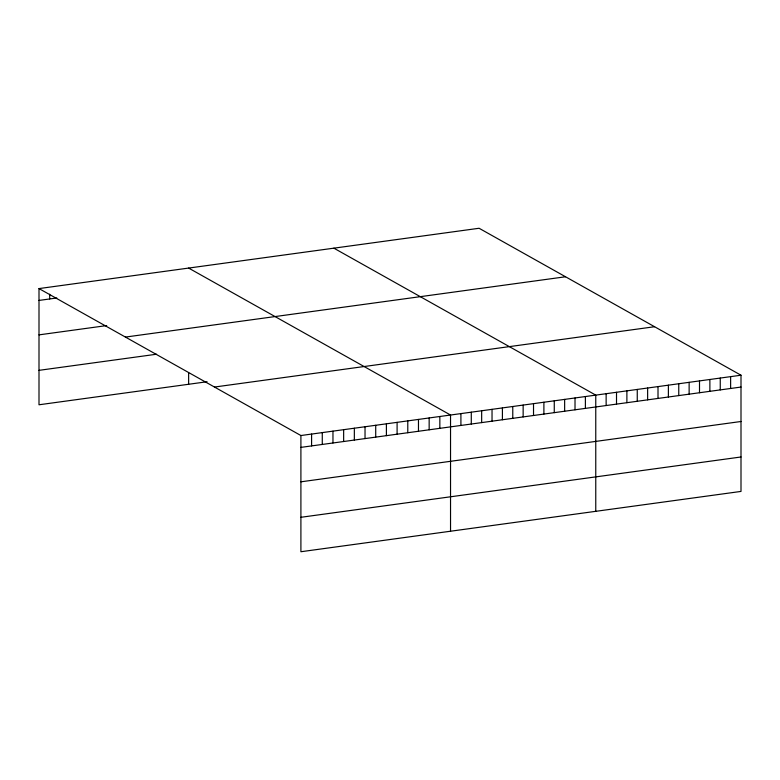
<?xml version="1.0" encoding="UTF-8"?>
<svg xmlns="http://www.w3.org/2000/svg" width="780" height="780" viewBox="0 0 780 780"><rect width="100%" height="100%" fill="white"/><g stroke="black" fill="none" stroke-linecap="round" stroke-linejoin="round"><path stroke-width="1.17" d="M39 288.581L300.904 435.532L300.904 551.733L741 491.419L741 375.219L479.095 228.267L39 288.581L39 404.781L207.08 381.742M39 300.427L56.813 297.979M39 334.864L106.694 325.582M125.424 337.077L565.529 276.764M39 370.344L156.566 354.227M214.471 387.046L654.576 326.723M300.904 435.532L741 375.219M300.904 447.379L741 387.055M300.904 481.816L741 421.493M300.904 517.296L741 456.982M333.869 248.167L595.764 395.119L595.764 511.319M188.633 268.076L450.538 415.028L450.538 531.229M730.626 376.642L730.626 388.479M720.252 378.056L720.252 389.902M709.878 379.48L709.878 391.326M699.504 380.903L699.504 392.74M689.13 382.327L689.13 394.163M678.756 383.75L678.756 395.587M668.382 385.174L668.382 397.01M658.008 386.587L658.008 398.434M647.634 388.011L647.634 399.857M637.26 389.435L637.26 401.271M626.886 390.858L626.886 402.694M616.512 392.281L616.512 404.118M606.138 393.705L606.138 405.541M585.39 396.542L585.39 408.379M575.016 397.966L575.016 409.802M564.642 399.389L564.642 411.226M554.268 400.813L554.268 412.649M543.894 402.236L543.894 414.073M533.52 403.65L533.52 415.496M523.146 405.073L523.146 416.91M512.772 406.497L512.772 418.334M502.408 407.921L502.408 419.757M492.034 409.344L492.034 421.18M481.66 410.758L481.66 422.604M471.286 412.181L471.286 424.027M460.912 413.605L460.912 425.441M439.842 416.491L439.842 428.327M429.156 417.953L429.156 429.799M418.47 419.425L418.47 431.262M407.784 420.888L407.784 432.724M397.098 422.351L397.098 434.187M386.402 423.813L386.402 435.659M375.716 425.285L375.716 437.122M365.03 426.748L365.03 438.584M354.344 428.21L354.344 440.047M343.648 429.673L343.648 441.519M332.962 431.145L332.962 442.981M322.276 432.607L322.276 444.444M311.59 434.07L311.59 445.906M188.633 372.791L188.633 384.277M49.686 294.226L49.686 298.954"/></g></svg>
